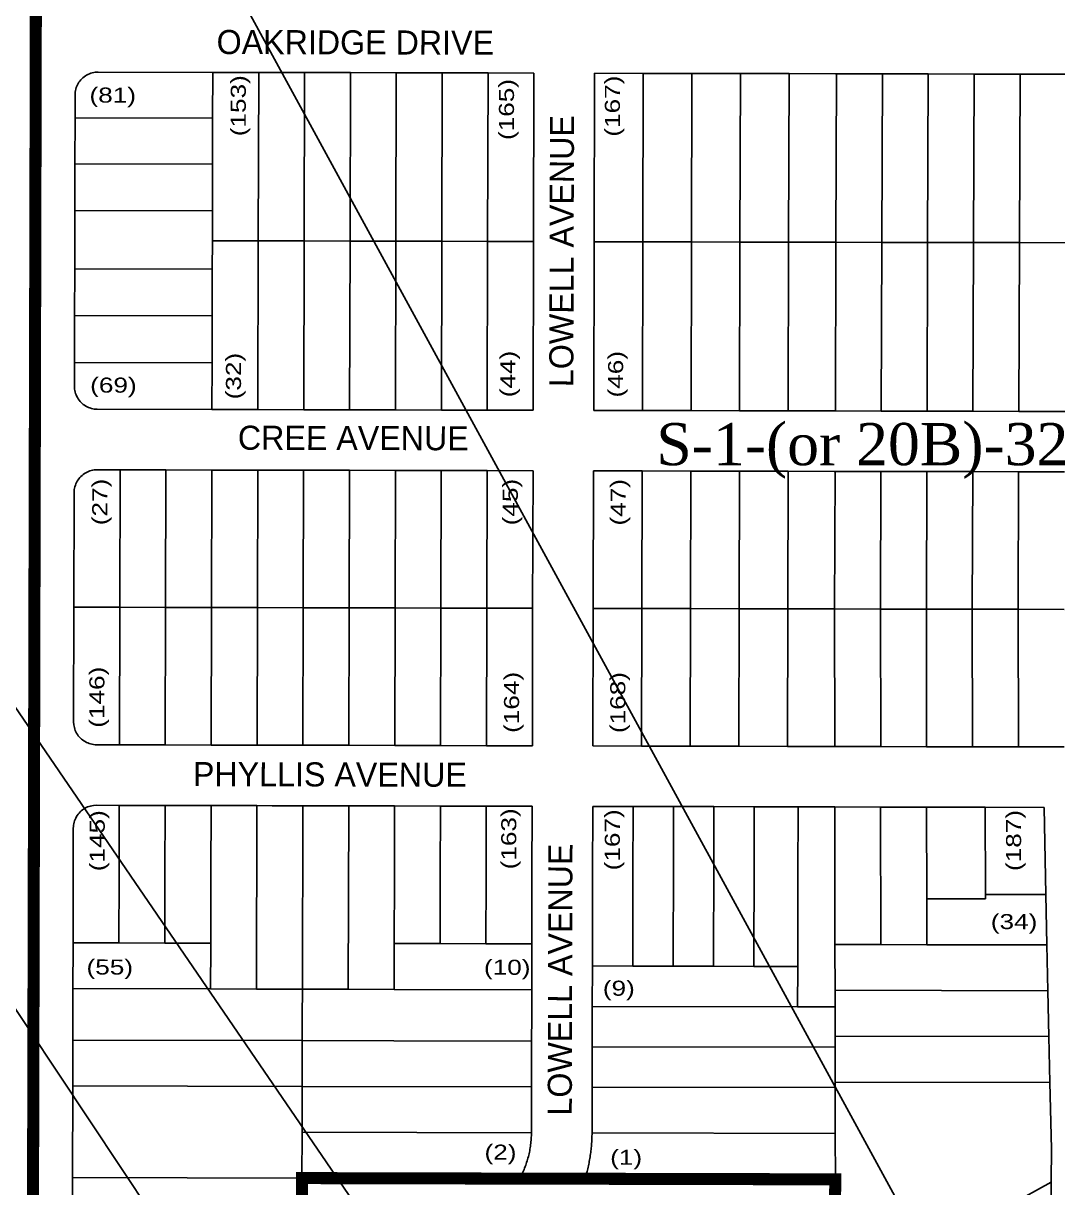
# Model space of a CAD drawing. Header units: millimetres. Extents: x 1745962 to 1749233, y 4525379 to 4529927.
# Drawn here: x 1747693.8 to 1748037.3, y 4528416.8 to 4528803.7 of the extents above; entities that cross this region are included whole.
import ezdxf
from ezdxf.enums import TextEntityAlignment as Align

# ---------------------------------------------------------------- set-up
doc = ezdxf.new("R2010")
doc.units = ezdxf.units.MM
doc.header["$LTSCALE"] = 10
doc.header["$MEASUREMENT"] = 0
for name, color, linetype in [('AROLL_ADDRESS', 44, 'Continuous'), ('AROLL_LOTS', 8, 'Continuous'), ('AROLL_ROADS', 7, 'Continuous'), ('ZONING_STANDARDS', 140, 'Continuous'), ('ZONING_ZONES', 140, 'Continuous')]:
    doc.layers.add(name, color=color, linetype=linetype)
doc.styles.add('DUTCH', font='dutcheb.ttf')
doc.styles.add('Univers Condensed', font='UNVR57W.TTF')
doc.styles.add('Univers Light Condensed', font='unvr47a.ttf')

msp = doc.modelspace()

# ---------------------------------------------------------------- linework, layer by layer
at = {"layer": 'AROLL_LOTS'}
for p, q in [((1747718.64, 4528787.49), (1747756.72, 4528787.4)), ((1747756.69, 4528772.16), (1747756.72, 4528787.4)), ((1747756.72, 4528787.4), (1747771.97, 4528787.36)), ((1747771.84, 4528731.4), (1747771.97, 4528787.36)), ((1747771.97, 4528787.36), (1747787.2, 4528787.33)), ((1747787.07, 4528731.37), (1747787.2, 4528787.33)), ((1747787.2, 4528787.33), (1747802.44, 4528787.3)), ((1747802.31, 4528731.33), (1747802.44, 4528787.3)), ((1747802.44, 4528787.3), (1747817.67, 4528787.26)), ((1747817.54, 4528731.3), (1747817.67, 4528787.26)), ((1747817.67, 4528787.26), (1747832.91, 4528787.23)), ((1747832.78, 4528731.26), (1747832.91, 4528787.23)), ((1747832.91, 4528787.23), (1747848.14, 4528787.19)), ((1747848.01, 4528731.23), (1747848.14, 4528787.19)), ((1747848.14, 4528787.19), (1747863.38, 4528787.16)), ((1747863.26, 4528731.19), (1747863.38, 4528787.16)), ((1747883.37, 4528731.14), (1747883.5, 4528787.11)), ((1747883.5, 4528787.11), (1747899.64, 4528787.07)), ((1747899.51, 4528731.11), (1747899.64, 4528787.07)), ((1747899.64, 4528787.07), (1747915.8, 4528787.04)), ((1747915.67, 4528731.07), (1747915.8, 4528787.04)), ((1747915.8, 4528787.04), (1747931.95, 4528787)), ((1747931.81, 4528731.03), (1747931.95, 4528787)), ((1747931.95, 4528787), (1747948.1, 4528786.97)), ((1747947.97, 4528731), (1747948.1, 4528786.97)), ((1747948.1, 4528786.97), (1747963.57, 4528786.93)), ((1747963.57, 4528786.93), (1747963.87, 4528786.93)), ((1747963.66, 4528730.97), (1747963.87, 4528786.93)), ((1747963.87, 4528786.93), (1747979.1, 4528786.89)), ((1747978.9, 4528730.92), (1747979.1, 4528786.89)), ((1747979.1, 4528786.89), (1747994.34, 4528786.86)), ((1747994.14, 4528730.89), (1747994.34, 4528786.86)), ((1747994.34, 4528786.86), (1748009.58, 4528786.83)), ((1748009.37, 4528730.85), (1748009.58, 4528786.83)), ((1748009.58, 4528786.83), (1748024.81, 4528786.79)), ((1748024.61, 4528730.82), (1748024.81, 4528786.79)), ((1748024.81, 4528786.79), (1748040.05, 4528786.76)), ((1747710.98, 4528772.26), (1747711, 4528779.88)), ((1747710.95, 4528757.04), (1747710.98, 4528772.26)), ((1747710.98, 4528772.26), (1747756.69, 4528772.16)), ((1747756.65, 4528756.93), (1747756.69, 4528772.16)), ((1747710.91, 4528741.5), (1747710.95, 4528757.04)), ((1747710.95, 4528757.04), (1747756.65, 4528756.93)), ((1747756.61, 4528741.39), (1747756.65, 4528756.93)), ((1747710.87, 4528722.1), (1747710.91, 4528741.5)), ((1747710.91, 4528741.5), (1747756.61, 4528741.39)), ((1747756.59, 4528731.44), (1747756.61, 4528741.39)), ((1747756.57, 4528721.99), (1747756.59, 4528731.44)), ((1747756.59, 4528731.44), (1747771.84, 4528731.4)), ((1747771.7, 4528675.35), (1747771.84, 4528731.4)), ((1747771.84, 4528731.4), (1747787.07, 4528731.37)), ((1747786.94, 4528675.3), (1747787.07, 4528731.37)), ((1747787.07, 4528731.37), (1747802.31, 4528731.33)), ((1747802.18, 4528675.27), (1747802.31, 4528731.33)), ((1747802.31, 4528731.33), (1747817.54, 4528731.3)), ((1747817.41, 4528675.24), (1747817.54, 4528731.3)), ((1747817.54, 4528731.3), (1747832.78, 4528731.26)), ((1747832.64, 4528675.2), (1747832.78, 4528731.26)), ((1747832.78, 4528731.26), (1747848.01, 4528731.23)), ((1747847.89, 4528675.16), (1747848.01, 4528731.23)), ((1747848.01, 4528731.23), (1747863.26, 4528731.19)), ((1747863.12, 4528675.12), (1747863.26, 4528731.19)), ((1747883.24, 4528675.08), (1747883.37, 4528731.14)), ((1747883.37, 4528731.14), (1747899.51, 4528731.11)), ((1747899.39, 4528675.05), (1747899.51, 4528731.11)), ((1747899.51, 4528731.11), (1747915.67, 4528731.07)), ((1747915.55, 4528675), (1747915.67, 4528731.07)), ((1747915.67, 4528731.07), (1747931.81, 4528731.03)), ((1747931.7, 4528674.97), (1747931.81, 4528731.03)), ((1747931.81, 4528731.03), (1747947.97, 4528731)), ((1747947.86, 4528674.93), (1747947.97, 4528731)), ((1747947.97, 4528731), (1747963.66, 4528730.97)), ((1747963.48, 4528674.89), (1747963.66, 4528730.97)), ((1747963.66, 4528730.97), (1747978.9, 4528730.92)), ((1747978.71, 4528674.86), (1747978.9, 4528730.92)), ((1747978.9, 4528730.92), (1747994.14, 4528730.89)), ((1747993.95, 4528674.82), (1747994.14, 4528730.89)), ((1747994.14, 4528730.89), (1748009.37, 4528730.85)), ((1748009.19, 4528674.78), (1748009.37, 4528730.85)), ((1748009.37, 4528730.85), (1748024.61, 4528730.82)), ((1748024.43, 4528674.74), (1748024.61, 4528730.82)), ((1748024.61, 4528730.82), (1748039.85, 4528730.78)), ((1747710.83, 4528706.56), (1747710.87, 4528722.1)), ((1747710.87, 4528722.1), (1747756.57, 4528721.99)), ((1747756.54, 4528706.45), (1747756.57, 4528721.99)), ((1747710.79, 4528691.02), (1747710.83, 4528706.56)), ((1747710.83, 4528706.56), (1747756.54, 4528706.45)), ((1747756.5, 4528690.91), (1747756.54, 4528706.45)), ((1747710.77, 4528683.1), (1747710.79, 4528691.02)), ((1747710.79, 4528691.02), (1747756.5, 4528690.91)), ((1747756.46, 4528675.38), (1747756.5, 4528690.91)), ((1747718.37, 4528675.46), (1747756.46, 4528675.38)), ((1747756.46, 4528675.38), (1747771.7, 4528675.35)), ((1747771.7, 4528675.35), (1747786.94, 4528675.3)), ((1747786.94, 4528675.3), (1747802.18, 4528675.27)), ((1747802.18, 4528675.27), (1747817.41, 4528675.24)), ((1747817.41, 4528675.24), (1747832.64, 4528675.2)), ((1747832.64, 4528675.2), (1747847.89, 4528675.16)), ((1747847.89, 4528675.16), (1747863.12, 4528675.12)), ((1747883.24, 4528675.08), (1747899.39, 4528675.05)), ((1747899.39, 4528675.05), (1747915.55, 4528675)), ((1747915.55, 4528675), (1747931.7, 4528674.97)), ((1747931.7, 4528674.97), (1747947.86, 4528674.93)), ((1747947.86, 4528674.93), (1747963.18, 4528674.89)), ((1747963.18, 4528674.89), (1747963.48, 4528674.89)), ((1747963.48, 4528674.89), (1747978.71, 4528674.86)), ((1747978.71, 4528674.86), (1747993.95, 4528674.82)), ((1747993.95, 4528674.82), (1748009.19, 4528674.78)), ((1748009.19, 4528674.78), (1748024.43, 4528674.74)), ((1748024.43, 4528674.74), (1748039.66, 4528674.72)), ((1747718.33, 4528655.35), (1747725.94, 4528655.35)), ((1747725.83, 4528609.65), (1747725.94, 4528655.35)), ((1747725.94, 4528655.35), (1747741.18, 4528655.3)), ((1747741.07, 4528609.61), (1747741.18, 4528655.3)), ((1747741.18, 4528655.3), (1747756.42, 4528655.27)), ((1747756.3, 4528609.58), (1747756.42, 4528655.27)), ((1747756.42, 4528655.27), (1747771.66, 4528655.25)), ((1747771.54, 4528609.55), (1747771.66, 4528655.25)), ((1747771.66, 4528655.25), (1747786.89, 4528655.21)), ((1747786.78, 4528609.51), (1747786.89, 4528655.21)), ((1747786.89, 4528655.21), (1747802.13, 4528655.18)), ((1747802.02, 4528609.48), (1747802.13, 4528655.18)), ((1747802.13, 4528655.18), (1747817.36, 4528655.15)), ((1747817.25, 4528609.44), (1747817.36, 4528655.15)), ((1747817.36, 4528655.15), (1747832.6, 4528655.1)), ((1747832.49, 4528609.41), (1747832.6, 4528655.1)), ((1747832.6, 4528655.1), (1747847.84, 4528655.08)), ((1747847.72, 4528609.37), (1747847.84, 4528655.08)), ((1747847.84, 4528655.08), (1747863.08, 4528655.05)), ((1747862.96, 4528609.34), (1747863.08, 4528655.05)), ((1747883.07, 4528609.3), (1747883.19, 4528655)), ((1747883.19, 4528655), (1747899.35, 4528654.97)), ((1747899.23, 4528609.27), (1747899.35, 4528654.97)), ((1747899.35, 4528654.97), (1747915.49, 4528654.93)), ((1747915.37, 4528609.23), (1747915.49, 4528654.93)), ((1747915.49, 4528654.93), (1747931.65, 4528654.89)), ((1747931.53, 4528609.18), (1747931.65, 4528654.89)), ((1747931.65, 4528654.89), (1747947.79, 4528654.86)), ((1747947.67, 4528609.15), (1747947.79, 4528654.86)), ((1747947.79, 4528654.86), (1747963.1, 4528654.82)), ((1747963.1, 4528654.82), (1747963.41, 4528654.82)), ((1747963.23, 4528609.12), (1747963.41, 4528654.82)), ((1747963.41, 4528654.82), (1747978.64, 4528654.79)), ((1747978.47, 4528609.08), (1747978.64, 4528654.79)), ((1747978.64, 4528654.79), (1747993.88, 4528654.76)), ((1747993.7, 4528609.05), (1747993.88, 4528654.76)), ((1747993.88, 4528654.76), (1748009.11, 4528654.73)), ((1748008.94, 4528609.02), (1748009.11, 4528654.73)), ((1748009.11, 4528654.73), (1748024.35, 4528654.7)), ((1748024.17, 4528608.98), (1748024.35, 4528654.7)), ((1748024.35, 4528654.7), (1748039.59, 4528654.65)), ((1747710.6, 4528609.68), (1747710.69, 4528647.75)), ((1747710.51, 4528571.62), (1747710.6, 4528609.68)), ((1747710.6, 4528609.68), (1747725.83, 4528609.65)), ((1747725.73, 4528563.96), (1747725.83, 4528609.65)), ((1747725.83, 4528609.65), (1747741.07, 4528609.61)), ((1747740.97, 4528563.93), (1747741.07, 4528609.61)), ((1747741.07, 4528609.61), (1747756.3, 4528609.58)), ((1747756.21, 4528563.89), (1747756.3, 4528609.58)), ((1747756.3, 4528609.58), (1747771.54, 4528609.55)), ((1747771.45, 4528563.86), (1747771.54, 4528609.55)), ((1747771.54, 4528609.55), (1747786.78, 4528609.51)), ((1747786.68, 4528563.82), (1747786.78, 4528609.51)), ((1747786.78, 4528609.51), (1747802.02, 4528609.48)), ((1747801.92, 4528563.79), (1747802.02, 4528609.48)), ((1747802.02, 4528609.48), (1747817.25, 4528609.44)), ((1747817.16, 4528563.75), (1747817.25, 4528609.44)), ((1747817.25, 4528609.44), (1747832.49, 4528609.41)), ((1747832.4, 4528563.72), (1747832.49, 4528609.41)), ((1747832.49, 4528609.41), (1747847.72, 4528609.37)), ((1747847.64, 4528563.67), (1747847.72, 4528609.37)), ((1747847.72, 4528609.37), (1747862.96, 4528609.34)), ((1747862.87, 4528563.64), (1747862.96, 4528609.04)), ((1747862.96, 4528609.04), (1747862.96, 4528609.34)), ((1747882.99, 4528563.6), (1747883.07, 4528609)), ((1747883.07, 4528609.3), (1747899.23, 4528609.27)), ((1747883.07, 4528609), (1747883.07, 4528609.3)), ((1747899.14, 4528563.56), (1747899.23, 4528609.27)), ((1747899.23, 4528609.27), (1747915.37, 4528609.23)), ((1747915.3, 4528563.52), (1747915.37, 4528609.23)), ((1747915.37, 4528609.23), (1747931.53, 4528609.18)), ((1747931.44, 4528563.48), (1747931.53, 4528609.18)), ((1747931.53, 4528609.18), (1747947.67, 4528609.15)), ((1747947.6, 4528563.45), (1747947.67, 4528609.15)), ((1747947.67, 4528609.15), (1747963.23, 4528609.12)), ((1747963.23, 4528609.12), (1747978.47, 4528609.08)), ((1747963.32, 4528563.41), (1747963.23, 4528609.12)), ((1747978.47, 4528609.08), (1747993.7, 4528609.05)), ((1747978.56, 4528563.38), (1747978.47, 4528609.08)), ((1747993.7, 4528609.05), (1748008.94, 4528609.02)), ((1747993.79, 4528563.34), (1747993.7, 4528609.05)), ((1748008.94, 4528609.02), (1748024.17, 4528608.98)), ((1748009.04, 4528563.31), (1748008.94, 4528609.02)), ((1748024.17, 4528608.98), (1748039.42, 4528608.95)), ((1748024.28, 4528563.28), (1748024.17, 4528608.98)), ((1747718.11, 4528563.98), (1747725.73, 4528563.96)), ((1747725.73, 4528563.96), (1747740.97, 4528563.93)), ((1747740.97, 4528563.93), (1747756.21, 4528563.89)), ((1747756.21, 4528563.89), (1747771.45, 4528563.86)), ((1747771.45, 4528563.86), (1747786.68, 4528563.82)), ((1747786.68, 4528563.82), (1747801.92, 4528563.79)), ((1747801.92, 4528563.79), (1747817.16, 4528563.75)), ((1747817.16, 4528563.75), (1747832.4, 4528563.72)), ((1747832.4, 4528563.72), (1747847.64, 4528563.67)), ((1747847.64, 4528563.67), (1747862.87, 4528563.64)), ((1747882.99, 4528563.6), (1747899.14, 4528563.56)), ((1747899.14, 4528563.56), (1747915.3, 4528563.52)), ((1747915.3, 4528563.52), (1747931.44, 4528563.48)), ((1747931.44, 4528563.48), (1747947.6, 4528563.45)), ((1747947.6, 4528563.45), (1747963.01, 4528563.41)), ((1747963.01, 4528563.41), (1747963.32, 4528563.41)), ((1747963.32, 4528563.41), (1747978.56, 4528563.38)), ((1747978.56, 4528563.38), (1747993.79, 4528563.34)), ((1747993.79, 4528563.34), (1748009.04, 4528563.31)), ((1748009.04, 4528563.31), (1748024.28, 4528563.28)), ((1748024.28, 4528563.28), (1748039.51, 4528563.24)), ((1747718.06, 4528543.87), (1747725.67, 4528543.85)), ((1747725.67, 4528543.85), (1747725.62, 4528520.54)), ((1747725.67, 4528543.85), (1747740.91, 4528543.82)), ((1747740.91, 4528543.82), (1747740.86, 4528520.51)), ((1747740.91, 4528543.82), (1747756.14, 4528543.78)), ((1747756.14, 4528543.78), (1747756.1, 4528520.47)), ((1747756.14, 4528543.78), (1747771.39, 4528543.75)), ((1747771.25, 4528482.8), (1747771.39, 4528543.75)), ((1747771.39, 4528543.75), (1747776.46, 4528543.73)), ((1747776.46, 4528543.73), (1747786.61, 4528543.71)), ((1747786.61, 4528543.71), (1747786.48, 4528482.76)), ((1747786.61, 4528543.71), (1747796.77, 4528543.69)), ((1747796.77, 4528543.69), (1747801.86, 4528543.68)), ((1747801.72, 4528482.73), (1747801.86, 4528543.68)), ((1747801.86, 4528543.68), (1747817.08, 4528543.64)), ((1747817.08, 4528543.64), (1747817.04, 4528520.33)), ((1747817.08, 4528543.64), (1747832.32, 4528543.61)), ((1747832.32, 4528543.61), (1747832.27, 4528520.3)), ((1747832.32, 4528543.61), (1747847.55, 4528543.58)), ((1747847.55, 4528543.58), (1747847.51, 4528520.26)), ((1747847.55, 4528543.58), (1747862.79, 4528543.55)), ((1747862.79, 4528543.55), (1747862.74, 4528520.23)), ((1747882.91, 4528543.5), (1747882.86, 4528520.18)), ((1747882.91, 4528543.5), (1747896.32, 4528543.47)), ((1747896.32, 4528543.47), (1747896.27, 4528520.16)), ((1747896.32, 4528543.47), (1747909.73, 4528543.44)), ((1747909.73, 4528543.44), (1747909.68, 4528520.13)), ((1747909.73, 4528543.44), (1747923.13, 4528543.41)), ((1747923.09, 4528520.09), (1747923.13, 4528543.41)), ((1747923.13, 4528543.41), (1747936.55, 4528543.38)), ((1747936.49, 4528520.06), (1747936.55, 4528543.38)), ((1747936.55, 4528543.38), (1747951.09, 4528543.35)), ((1747951.05, 4528520.04), (1747951.09, 4528543.35)), ((1747951.09, 4528543.35), (1747962.98, 4528543.32)), ((1747962.98, 4528543.32), (1747963.29, 4528543.32)), ((1747963.29, 4528543.32), (1747978.52, 4528543.29)), ((1747963.29, 4528543.32), (1747963.32, 4528520)), ((1747978.52, 4528543.29), (1747993.76, 4528543.26)), ((1747978.52, 4528543.29), (1747978.61, 4528497.58)), ((1747993.76, 4528543.26), (1748013.26, 4528543.21)), ((1747993.76, 4528543.26), (1747993.81, 4528512.79)), ((1748013.26, 4528543.21), (1748032.78, 4528543.16)), ((1748013.26, 4528543.21), (1748013.31, 4528514.27)), ((1748032.78, 4528543.16), (1748033.41, 4528514.22)), ((1747710.39, 4528520.56), (1747710.42, 4528536.27)), ((1747710.34, 4528498.17), (1747710.39, 4528520.56)), ((1747725.62, 4528520.54), (1747725.57, 4528498.13)), ((1747740.86, 4528520.51), (1747740.81, 4528498.1)), ((1747756.1, 4528520.47), (1747756.05, 4528498.07)), ((1747817.04, 4528520.33), (1747816.98, 4528497.93)), ((1747832.27, 4528520.3), (1747832.22, 4528497.9)), ((1747847.51, 4528520.26), (1747847.45, 4528497.86)), ((1747862.74, 4528520.23), (1747862.7, 4528497.83)), ((1747882.86, 4528520.18), (1747882.81, 4528496.87)), ((1747896.27, 4528520.16), (1747896.21, 4528496.84)), ((1747909.68, 4528520.13), (1747909.63, 4528496.81)), ((1747923.03, 4528496.78), (1747923.09, 4528520.09)), ((1747936.45, 4528496.75), (1747936.49, 4528520.06)), ((1747950.99, 4528496.71), (1747951.05, 4528520.04)), ((1747963.32, 4528520), (1747963.36, 4528497.61)), ((1747993.81, 4528512.79), (1748013.32, 4528512.74)), ((1747993.81, 4528512.79), (1747993.84, 4528497.54)), ((1748013.31, 4528514.27), (1748033.41, 4528514.22)), ((1748013.31, 4528514.27), (1748013.32, 4528512.74)), ((1748033.41, 4528514.22), (1748033.77, 4528497.46)), ((1747710.3, 4528482.94), (1747710.34, 4528497.25)), ((1747725.57, 4528498.13), (1747710.34, 4528498.17)), ((1747710.34, 4528497.25), (1747710.34, 4528498.17)), ((1747740.81, 4528498.1), (1747725.57, 4528498.13)), ((1747756.05, 4528498.07), (1747740.81, 4528498.1)), ((1747756.04, 4528497.15), (1747756.01, 4528482.83)), ((1747756.05, 4528498.07), (1747756.04, 4528497.15)), ((1747816.98, 4528497.02), (1747816.95, 4528482.69)), ((1747832.22, 4528497.9), (1747816.98, 4528497.93)), ((1747816.98, 4528497.93), (1747816.98, 4528497.02)), ((1747847.45, 4528497.86), (1747832.22, 4528497.9)), ((1747862.7, 4528497.83), (1747847.45, 4528497.86)), ((1747862.66, 4528482.59), (1747862.69, 4528496.92)), ((1747862.7, 4528497.83), (1747862.69, 4528496.92)), ((1747882.81, 4528496.87), (1747882.79, 4528490.47)), ((1747896.21, 4528496.84), (1747896.21, 4528490.44)), ((1747909.63, 4528496.81), (1747909.61, 4528490.41)), ((1747923.02, 4528490.38), (1747923.03, 4528496.78)), ((1747936.43, 4528490.35), (1747936.45, 4528496.75)), ((1747950.98, 4528490.32), (1747950.99, 4528496.71)), ((1747978.61, 4528497.58), (1747963.36, 4528497.61)), ((1747963.36, 4528497.61), (1747963.36, 4528496.69)), ((1747963.36, 4528496.69), (1747963.38, 4528482.39)), ((1747993.84, 4528497.54), (1747978.61, 4528497.58)), ((1748013.34, 4528497.51), (1747993.84, 4528497.54)), ((1748033.77, 4528497.46), (1748013.34, 4528497.51)), ((1748033.77, 4528497.46), (1748034.09, 4528482.23)), ((1747882.79, 4528490.47), (1747882.76, 4528477.06)), ((1747882.79, 4528490.47), (1747896.21, 4528490.44)), ((1747896.21, 4528490.44), (1747909.61, 4528490.41)), ((1747909.61, 4528490.41), (1747923.02, 4528490.38)), ((1747923.02, 4528490.38), (1747936.43, 4528490.35)), ((1747936.43, 4528490.35), (1747950.98, 4528490.32)), ((1747950.95, 4528476.9), (1747950.98, 4528490.32)), ((1747710.28, 4528473.94), (1747710.3, 4528482.94)), ((1747756.01, 4528482.83), (1747710.3, 4528482.94)), ((1747756.01, 4528482.83), (1747771.25, 4528482.8)), ((1747771.25, 4528482.8), (1747776.32, 4528482.78)), ((1747786.48, 4528482.76), (1747776.32, 4528482.78)), ((1747786.46, 4528473.77), (1747786.48, 4528482.76)), ((1747796.64, 4528482.74), (1747786.48, 4528482.76)), ((1747801.72, 4528482.73), (1747796.64, 4528482.74)), ((1747816.95, 4528482.69), (1747801.72, 4528482.73)), ((1747862.66, 4528482.59), (1747816.95, 4528482.69)), ((1747862.64, 4528473.6), (1747862.66, 4528482.59)), ((1748034.09, 4528482.23), (1747963.38, 4528482.39)), ((1747963.39, 4528476.89), (1747963.38, 4528482.39)), ((1748034.09, 4528482.23), (1748034.42, 4528467)), ((1747882.76, 4528477.06), (1747882.75, 4528473.56)), ((1747950.95, 4528476.9), (1747882.76, 4528477.06)), ((1747963.39, 4528476.89), (1747950.95, 4528476.9)), ((1747963.4, 4528473.38), (1747963.39, 4528476.89)), ((1747710.26, 4528465.87), (1747710.28, 4528473.94)), ((1747786.43, 4528465.7), (1747786.46, 4528473.77)), ((1747862.64, 4528473.6), (1747862.63, 4528465.52)), ((1747882.75, 4528473.56), (1747882.73, 4528463.65)), ((1747963.4, 4528473.38), (1747963.4, 4528467.15)), ((1747710.22, 4528450.63), (1747710.26, 4528465.87)), ((1747710.26, 4528465.87), (1747786.43, 4528465.7)), ((1747786.4, 4528450.46), (1747786.43, 4528465.7)), ((1747786.43, 4528465.7), (1747816.91, 4528465.63)), ((1747816.91, 4528465.63), (1747862.63, 4528465.52)), ((1747862.63, 4528465.52), (1747862.59, 4528450.59)), ((1748034.42, 4528467), (1747963.4, 4528467.15)), ((1747963.4, 4528467.15), (1747963.41, 4528463.47)), ((1748034.42, 4528467), (1748034.76, 4528451.75)), ((1747882.73, 4528463.65), (1747882.71, 4528450.55)), ((1747882.73, 4528463.65), (1747963.41, 4528463.47)), ((1747963.41, 4528463.47), (1747963.42, 4528451.91)), ((1747710.16, 4528420.16), (1747710.22, 4528450.63)), ((1747710.22, 4528450.63), (1747786.4, 4528450.46)), ((1747786.36, 4528435.23), (1747786.4, 4528450.46)), ((1747786.4, 4528450.46), (1747862.59, 4528450.29)), ((1747862.59, 4528450.29), (1747862.56, 4528435.05)), ((1747862.59, 4528450.59), (1747862.59, 4528450.29)), ((1747882.71, 4528450.24), (1747882.67, 4528435.01)), ((1747882.71, 4528450.55), (1747882.71, 4528450.24)), ((1747882.71, 4528450.24), (1747963.42, 4528450.06)), ((1748034.76, 4528451.75), (1747963.42, 4528451.91)), ((1747963.42, 4528451.91), (1747963.42, 4528450.06)), ((1747963.42, 4528450.06), (1747963.45, 4528434.83)), ((1748034.76, 4528451.75), (1748035.23, 4528429.71)), ((1747786.33, 4528419.99), (1747786.36, 4528435.23)), ((1747786.36, 4528435.23), (1747862.56, 4528435.05)), ((1747882.67, 4528435.01), (1747963.45, 4528434.83)), ((1747963.45, 4528434.83), (1747963.48, 4528419.58)), ((1748035.12, 4528419.01), (1748035.23, 4528429.71)), ((1747710.12, 4528406.44), (1747710.16, 4528420.16)), ((1747710.16, 4528420.16), (1747786.33, 4528419.99)), ((1747786.3, 4528406.27), (1747786.33, 4528419.99)), ((1747786.33, 4528419.99), (1747858.63, 4528419.83)), ((1747858.63, 4528419.83), (1747880.34, 4528419.78)), ((1747880.34, 4528419.78), (1747963.48, 4528419.58)), ((1748021.5, 4528411.12), (1748035.13, 4528418.66)), ((1748035.13, 4528418.66), (1748035.12, 4528419.01)), ((1748035.13, 4528418.66), (1748035.12, 4528411.11))]:
    msp.add_line(p, q, dxfattribs=at)
for points in [[(1747711, 4528779.88), (1747711.01, 4528780.38), (1747711.06, 4528780.87), (1747711.15, 4528781.37), (1747711.26, 4528781.86), (1747711.41, 4528782.34), (1747711.59, 4528782.8), (1747711.79, 4528783.25), (1747712.03, 4528783.69), (1747712.3, 4528784.12), (1747712.6, 4528784.52), (1747712.91, 4528784.91), (1747713.26, 4528785.27), (1747713.62, 4528785.61), (1747714.01, 4528785.93), (1747714.42, 4528786.22), (1747714.84, 4528786.47), (1747715.29, 4528786.71), (1747715.74, 4528786.92), (1747716.21, 4528787.09), (1747716.69, 4528787.23), (1747717.18, 4528787.34), (1747717.67, 4528787.42), (1747718.64, 4528787.49)], [(1747718.37, 4528675.46), (1747717.87, 4528675.49), (1747717.37, 4528675.54), (1747716.88, 4528675.62), (1747716.4, 4528675.73), (1747715.92, 4528675.88), (1747715.45, 4528676.06), (1747715, 4528676.27), (1747714.55, 4528676.51), (1747714.13, 4528676.77), (1747713.73, 4528677.06), (1747713.35, 4528677.38), (1747712.98, 4528677.73), (1747712.64, 4528678.09), (1747712.32, 4528678.47), (1747712.03, 4528678.89), (1747711.77, 4528679.32), (1747711.54, 4528679.75), (1747711.34, 4528680.22), (1747711.16, 4528680.68), (1747711.02, 4528681.16), (1747710.91, 4528681.65), (1747710.83, 4528682.14), (1747710.77, 4528683.1)], [(1747710.69, 4528647.75), (1747710.7, 4528648.26), (1747710.75, 4528648.75), (1747710.84, 4528649.24), (1747710.95, 4528649.73), (1747711.1, 4528650.21), (1747711.27, 4528650.68), (1747711.48, 4528651.13), (1747711.72, 4528651.57), (1747711.99, 4528651.99), (1747712.28, 4528652.39), (1747712.6, 4528652.79), (1747712.94, 4528653.14), (1747713.31, 4528653.49), (1747713.69, 4528653.8), (1747714.1, 4528654.09), (1747714.52, 4528654.36), (1747714.97, 4528654.59), (1747715.42, 4528654.79), (1747715.89, 4528654.97), (1747716.37, 4528655.11), (1747716.86, 4528655.22), (1747717.35, 4528655.3), (1747718.33, 4528655.35)], [(1747718.11, 4528563.98), (1747717.62, 4528564), (1747717.12, 4528564.05), (1747716.62, 4528564.13), (1747716.13, 4528564.25), (1747715.66, 4528564.39), (1747715.2, 4528564.57), (1747714.74, 4528564.77), (1747714.3, 4528565.02), (1747713.88, 4528565.27), (1747713.46, 4528565.57), (1747713.08, 4528565.89), (1747712.72, 4528566.23), (1747712.38, 4528566.6), (1747712.06, 4528566.99), (1747711.77, 4528567.39), (1747711.51, 4528567.82), (1747711.27, 4528568.26), (1747711.07, 4528568.72), (1747710.9, 4528569.19), (1747710.76, 4528569.66), (1747710.65, 4528570.15), (1747710.57, 4528570.64), (1747710.51, 4528571.62)], [(1747710.42, 4528536.27), (1747710.44, 4528536.77), (1747710.49, 4528537.27), (1747710.58, 4528537.76), (1747710.69, 4528538.25), (1747710.84, 4528538.73), (1747711.01, 4528539.19), (1747711.23, 4528539.64), (1747711.46, 4528540.09), (1747711.72, 4528540.51), (1747712.02, 4528540.92), (1747712.34, 4528541.3), (1747712.68, 4528541.66), (1747713.05, 4528542), (1747713.44, 4528542.32), (1747713.84, 4528542.6), (1747714.27, 4528542.87), (1747714.72, 4528543.1), (1747715.17, 4528543.3), (1747715.64, 4528543.48), (1747716.12, 4528543.62), (1747716.61, 4528543.73), (1747717.11, 4528543.81), (1747718.06, 4528543.87)], [(1747862.56, 4528435.05), (1747862.55, 4528434.55), (1747862.54, 4528434.05), (1747862.52, 4528433.55), (1747862.49, 4528433.05), (1747862.45, 4528432.55), (1747862.4, 4528432.06), (1747862.35, 4528431.56), (1747862.29, 4528431.06), (1747862.22, 4528430.57), (1747862.15, 4528430.07), (1747862.06, 4528429.58), (1747861.97, 4528429.09), (1747861.87, 4528428.6), (1747861.77, 4528428.1), (1747861.66, 4528427.63), (1747861.54, 4528427.14), (1747861.41, 4528426.66), (1747861.27, 4528426.18), (1747861.12, 4528425.7), (1747860.97, 4528425.22), (1747860.81, 4528424.75), (1747860.65, 4528424.28), (1747860.47, 4528423.81), (1747860.28, 4528423.34), (1747860.1, 4528422.88), (1747859.9, 4528422.41), (1747859.7, 4528421.96), (1747859.48, 4528421.51), (1747859.27, 4528421.06), (1747859.05, 4528420.62), (1747858.63, 4528419.83)], [(1747882.67, 4528435.01), (1747882.67, 4528434.51), (1747882.66, 4528434.01), (1747882.64, 4528433.51), (1747882.63, 4528433.01), (1747882.6, 4528432.51), (1747882.58, 4528432.01), (1747882.55, 4528431.51), (1747882.51, 4528431.01), (1747882.46, 4528430.51), (1747882.42, 4528430.02), (1747882.37, 4528429.52), (1747882.31, 4528429.02), (1747882.25, 4528428.52), (1747882.18, 4528428.03), (1747882.11, 4528427.54), (1747882.03, 4528427.04), (1747881.95, 4528426.55), (1747881.87, 4528426.05), (1747881.78, 4528425.56), (1747881.68, 4528425.08), (1747881.58, 4528424.58), (1747881.48, 4528424.09), (1747881.37, 4528423.6), (1747881.26, 4528423.11), (1747881.14, 4528422.63), (1747881.01, 4528422.15), (1747880.88, 4528421.67), (1747880.75, 4528421.18), (1747880.61, 4528420.7), (1747880.34, 4528419.78)]]:
    msp.add_lwpolyline(points, dxfattribs=at)
at = {"layer": 'ZONING_STANDARDS'}
for p, q in [((1747467.29, 4529360.09), (1748028.83, 4528330.52)), ((1747191.12, 4529307.5), (1747943.73, 4528207.07)), ((1747166.93, 4529264.93), (1747885.15, 4528184.3))]:
    msp.add_line(p, q, dxfattribs=at)
at = {"layer": 'ZONING_ZONES', "const_width": 4}
msp.add_lwpolyline([(1747697.01, 4528403.56), (1747698.08, 4528853.3)], dxfattribs=at)
at = {"layer": 'ZONING_ZONES', "linetype": 'Continuous'}
msp.add_lwpolyline([(1747765.31, 4528156.27, 4, 4, 0), (1747765.59, 4528280.46, 4, 4, 0), (1747770.36, 4528290.51, 4, 4, 0), (1747774.58, 4528292.11, 4, 4, 0), (1747777.63, 4528294.67, 4, 4, 0), (1747784.89, 4528305.71, 4, 4, 0), (1747786.08, 4528307.56, 4, 4, 0), (1747786.33, 4528419.99, 4, 4, 0), (1747963.48, 4528419.58, 4, 4, 0), (1747962.83, 4528378.33, 0, 0, 0)], format="xyseb", dxfattribs=at)

# ---------------------------------------------------------------- texts
at = {"layer": 'AROLL_ADDRESS', "style": 'Univers Light Condensed', "width": 1.3}
for s, rotation, p in [('(81)', 359.87, (1747715.78, 4528777.36)), ('(153)', 90, (1747767.7, 4528766.17)), ('(165)', 90, (1747856.76, 4528764.91)), ('(167)', 90, (1747891.94, 4528766.03)), ('(32)', 90, (1747766.1, 4528678.75)), ('(44)', 90, (1747857.2, 4528679.43)), ('(46)', 90, (1747893.01, 4528679.37)), ('(69)', 359.86, (1747716, 4528681)), ('(27)', 90, (1747721.69, 4528636.92)), ('(45)', 90, (1747858.04, 4528636.88)), ('(47)', 90, (1747893.84, 4528636.82)), ('(146)', 90, (1747720.74, 4528569.63)), ('(164)', 90, (1747858.44, 4528567.92)), ('(168)', 90, (1747893.73, 4528567.85)), ('(163)', 90, (1747857.52, 4528522.57)), ('(145)', 90, (1747720.85, 4528521.95)), ('(167)', 90, (1747891.92, 4528522.24)), ('(187)', 90, (1748025.18, 4528522.02)), ('(34)', 359.87, (1748015.1, 4528502.73)), ('(55)', 359.87, (1747714.79, 4528487.64)), ('(10)', 359.87, (1747846.78, 4528487.56)), ('(9)', 359.87, (1747886.26, 4528480.6)), ('(2)', 359.87, (1747846.96, 4528426.12)), ('(1)', 359.87, (1747888.7, 4528424.42))]:
    msp.add_text(s, height=5, rotation=rotation, dxfattribs=at).set_placement(p)
at = {"layer": 'AROLL_ROADS', "style": 'Univers Condensed'}
for s, rotation, p in [('OAKRIDGE DRIVE', 359.85, (1747757.99, 4528793.49)), ('LOWELL AVENUE', 89.85, (1747876.47, 4528682.8)), ('CREE AVENUE', 359.85, (1747765.05, 4528662.01)), ('PHYLLIS AVENUE', 359.85, (1747750.13, 4528550.24)), ('LOWELL AVENUE', 89.85, (1747875.96, 4528440.77))]:
    msp.add_text(s, height=8, rotation=rotation, dxfattribs=at).set_placement(p)
at = {"layer": 'ZONING_STANDARDS', "style": 'DUTCH'}
msp.add_text('S-1-(or 20B)-32-43-50-62', height=14, dxfattribs=at).set_placement((1748014.74, 4528663.88), align=Align.MIDDLE_CENTER)

doc.saveas('drawing.dxf')
